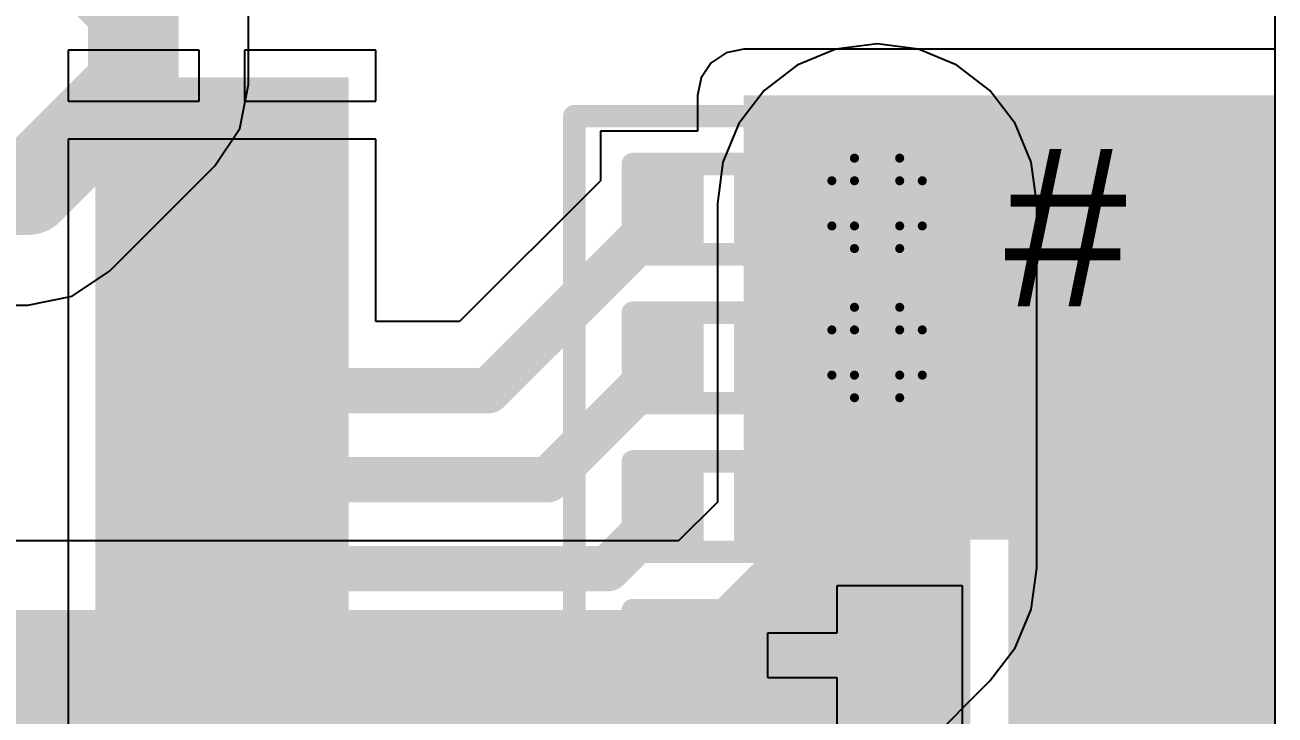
# Model space of a CAD drawing. Header units: inches. Extents: x 0 to 12.8, y -0.1 to 3.5.
# Drawn here: x 0.9866 to 1.263, y 0.5588 to 0.7115 of the extents above; entities that cross this region are included whole.
import ezdxf

# ---------------------------------------------------------------- set-up
doc = ezdxf.new("R2010")
doc.units = ezdxf.units.IN
doc.header["$MEASUREMENT"] = 0
for name, color, linetype in [('Bottom Layer', 5, 'Continuous'), ('Bottom Solder', 6, 'Continuous'), ('Drill Drawing', 1, 'Continuous'), ('Top Layer', 1, 'Continuous'), ('Top Overlay', 2, 'Continuous'), ('Top Paste', 8, 'Continuous'), ('Top Solder', 216, 'Continuous'), ('Via Holes', 16, 'Continuous')]:
    doc.layers.add(name, color=color, linetype=linetype)
doc.styles.add('Arial', font='', dxfattribs={"height": 0.2})
doc.styles.get('Arial').set_extended_font_data('Arial')

# ---------------------------------------------------------------- blocks, each defined once
blk = doc.blocks.new('48_LQFP__7_7___5')
at = {"layer": 'Top Layer'}
for points in [[(-0.10197, 0.19134), (-0.10197, 0.14331), (-0.11457, 0.14331), (-0.11457, 0.19134)], [(-0.08228, 0.19134), (-0.08228, 0.14331), (-0.09488, 0.14331), (-0.09488, 0.19134)], [(-0.0626, 0.19134), (-0.0626, 0.14331), (-0.0752, 0.14331), (-0.0752, 0.19134)], [(-0.04291, 0.19134), (-0.04291, 0.14331), (-0.05551, 0.14331), (-0.05551, 0.19134)], [(-0.02323, 0.19134), (-0.02323, 0.14331), (-0.03583, 0.14331), (-0.03583, 0.19134)], [(-0.00354, 0.19134), (-0.00354, 0.14331), (-0.01614, 0.14331), (-0.01614, 0.19134)], [(0.01614, 0.19134), (0.01614, 0.14331), (0.00354, 0.14331), (0.00354, 0.19134)]]:
    blk.add_hatch(color=1, dxfattribs=at).paths.add_polyline_path(points)
at = {"layer": 'Top Paste'}
for points in [[(-0.10197, 0.19134), (-0.10197, 0.14331), (-0.11457, 0.14331), (-0.11457, 0.19134)], [(-0.08228, 0.19134), (-0.08228, 0.14331), (-0.09488, 0.14331), (-0.09488, 0.19134)], [(-0.0626, 0.19134), (-0.0626, 0.14331), (-0.0752, 0.14331), (-0.0752, 0.19134)], [(-0.04291, 0.19134), (-0.04291, 0.14331), (-0.05551, 0.14331), (-0.05551, 0.19134)], [(-0.02323, 0.19134), (-0.02323, 0.14331), (-0.03583, 0.14331), (-0.03583, 0.19134)], [(-0.00354, 0.19134), (-0.00354, 0.14331), (-0.01614, 0.14331), (-0.01614, 0.19134)], [(0.01614, 0.19134), (0.01614, 0.14331), (0.00354, 0.14331), (0.00354, 0.19134)]]:
    blk.add_hatch(color=8, dxfattribs=at).paths.add_polyline_path(points)
at = {"layer": 'Top Solder'}
for points in [[(-0.09797, 0.19534), (-0.09797, 0.13931), (-0.11857, 0.13931), (-0.11857, 0.19534)], [(-0.07828, 0.19534), (-0.07828, 0.13931), (-0.09888, 0.13931), (-0.09888, 0.19534)], [(-0.0586, 0.19534), (-0.0586, 0.13931), (-0.0792, 0.13931), (-0.0792, 0.19534)], [(-0.03891, 0.19534), (-0.03891, 0.13931), (-0.05951, 0.13931), (-0.05951, 0.19534)], [(-0.01923, 0.19534), (-0.01923, 0.13931), (-0.03983, 0.13931), (-0.03983, 0.19534)], [(0.00046, 0.19534), (0.00046, 0.13931), (-0.02014, 0.13931), (-0.02014, 0.19534)], [(0.02014, 0.19534), (0.02014, 0.13931), (-0.00046, 0.13931), (-0.00046, 0.19534)], [(0.03983, 0.19534), (0.03983, 0.13931), (0.01923, 0.13931), (0.01923, 0.19534)]]:
    blk.add_hatch(color=216, dxfattribs=at).paths.add_polyline_path(points)
at = {"layer": 'Top Overlay'}
for points in [[(-0.144, 0.127, 0.005, 0.005, 0), (-0.13, 0.141, 0.005, 0.005, 0)], [(-0.119, 0.141, 0.005, 0.005, 0), (-0.13, 0.141, 0.005, 0.005, 0)]]:
    blk.add_lwpolyline(points, format="xyseb", dxfattribs=at)
for points in [[(-0.13125, 0.141, 0.0025, 0.0025, 1), (-0.12875, 0.141, 0.0025, 0.0025, 1)], [(-0.13125, 0.141, 0.0025, 0.0025, 1), (-0.12875, 0.141, 0.0025, 0.0025, 1)], [(-0.12025, 0.141, 0.0025, 0.0025, 1), (-0.11775, 0.141, 0.0025, 0.0025, 1)]]:
    blk.add_lwpolyline(points, format="xyseb", close=True, dxfattribs=at)
blk = doc.blocks.new('R___0201_9')
at = {"layer": 'Top Layer'}
for points in [[(-0.01614, 0.00728), (-0.00551, 0.00728), (-0.00551, -0.00728), (-0.01614, -0.00728)], [(0.00551, 0.00728), (0.01614, 0.00728), (0.01614, -0.00728), (0.00551, -0.00728)]]:
    blk.add_hatch(color=1, dxfattribs=at).paths.add_polyline_path(points)
at = {"layer": 'Top Paste'}
for points in [[(-0.01614, 0.00728), (-0.00551, 0.00728), (-0.00551, -0.00728), (-0.01614, -0.00728)], [(0.00551, 0.00728), (0.01614, 0.00728), (0.01614, -0.00728), (0.00551, -0.00728)]]:
    blk.add_hatch(color=8, dxfattribs=at).paths.add_polyline_path(points)
at = {"layer": 'Top Solder'}
for points in [[(-0.01831, 0.00945), (-0.00335, 0.00945), (-0.00335, -0.00945), (-0.01831, -0.00945)], [(0.00335, 0.00945), (0.01831, 0.00945), (0.01831, -0.00945), (0.00335, -0.00945)]]:
    blk.add_hatch(color=216, dxfattribs=at).paths.add_polyline_path(points)
at = {"layer": 'Top Overlay'}
for points in [[(-0.019, -0.01, 0.005, 0.005, 0), (-0.019, 0.01, 0.005, 0.005, 0)], [(-0.019, 0.01, 0.005, 0.005, 0), (0.019, 0.01, 0.005, 0.005, 0)], [(0.019, -0.01, 0.005, 0.005, 0), (0.019, 0.01, 0.005, 0.005, 0)], [(-0.019, -0.01, 0.005, 0.005, 0), (0.019, -0.01, 0.005, 0.005, 0)]]:
    blk.add_lwpolyline(points, format="xyseb", dxfattribs=at)
for points in [[(-0.02025, 0.01, 0.0025, 0.0025, 1), (-0.01775, 0.01, 0.0025, 0.0025, 1)], [(-0.02025, 0.01, 0.0025, 0.0025, 1), (-0.01775, 0.01, 0.0025, 0.0025, 1)], [(0.01775, 0.01, 0.0025, 0.0025, 1), (0.02025, 0.01, 0.0025, 0.0025, 1)], [(0.01775, 0.01, 0.0025, 0.0025, 1), (0.02025, 0.01, 0.0025, 0.0025, 1)], [(-0.02025, -0.01, 0.0025, 0.0025, 1), (-0.01775, -0.01, 0.0025, 0.0025, 1)], [(-0.02025, -0.01, 0.0025, 0.0025, 1), (-0.01775, -0.01, 0.0025, 0.0025, 1)], [(0.01775, -0.01, 0.0025, 0.0025, 1), (0.02025, -0.01, 0.0025, 0.0025, 1)], [(0.01775, -0.01, 0.0025, 0.0025, 1), (0.02025, -0.01, 0.0025, 0.0025, 1)]]:
    blk.add_lwpolyline(points, format="xyseb", close=True, dxfattribs=at)
blk = doc.blocks.new('R___0201_16')
at = {"layer": 'Top Layer'}
for points in [[(-0.01614, 0.00728), (-0.00551, 0.00728), (-0.00551, -0.00728), (-0.01614, -0.00728)], [(0.00551, 0.00728), (0.01614, 0.00728), (0.01614, -0.00728), (0.00551, -0.00728)]]:
    blk.add_hatch(color=1, dxfattribs=at).paths.add_polyline_path(points)
at = {"layer": 'Top Paste'}
for points in [[(-0.01614, 0.00728), (-0.00551, 0.00728), (-0.00551, -0.00728), (-0.01614, -0.00728)], [(0.00551, 0.00728), (0.01614, 0.00728), (0.01614, -0.00728), (0.00551, -0.00728)]]:
    blk.add_hatch(color=8, dxfattribs=at).paths.add_polyline_path(points)
at = {"layer": 'Top Solder'}
for points in [[(-0.01831, 0.00945), (-0.00335, 0.00945), (-0.00335, -0.00945), (-0.01831, -0.00945)], [(0.00335, 0.00945), (0.01831, 0.00945), (0.01831, -0.00945), (0.00335, -0.00945)]]:
    blk.add_hatch(color=216, dxfattribs=at).paths.add_polyline_path(points)
at = {"layer": 'Top Overlay'}
for points in [[(-0.019, 0.01, 0.005, 0.005, 0), (-0.019, -0.01, 0.005, 0.005, 0)], [(0.019, 0.01, 0.005, 0.005, 0), (-0.019, 0.01, 0.005, 0.005, 0)], [(0.019, 0.01, 0.005, 0.005, 0), (0.019, -0.01, 0.005, 0.005, 0)], [(0.019, -0.01, 0.005, 0.005, 0), (-0.019, -0.01, 0.005, 0.005, 0)]]:
    blk.add_lwpolyline(points, format="xyseb", dxfattribs=at)
for points in [[(-0.02025, 0.01, 0.0025, 0.0025, 1), (-0.01775, 0.01, 0.0025, 0.0025, 1)], [(-0.02025, 0.01, 0.0025, 0.0025, 1), (-0.01775, 0.01, 0.0025, 0.0025, 1)], [(0.01775, 0.01, 0.0025, 0.0025, 1), (0.02025, 0.01, 0.0025, 0.0025, 1)], [(0.01775, 0.01, 0.0025, 0.0025, 1), (0.02025, 0.01, 0.0025, 0.0025, 1)], [(-0.02025, -0.01, 0.0025, 0.0025, 1), (-0.01775, -0.01, 0.0025, 0.0025, 1)], [(-0.02025, -0.01, 0.0025, 0.0025, 1), (-0.01775, -0.01, 0.0025, 0.0025, 1)], [(0.01775, -0.01, 0.0025, 0.0025, 1), (0.02025, -0.01, 0.0025, 0.0025, 1)], [(0.01775, -0.01, 0.0025, 0.0025, 1), (0.02025, -0.01, 0.0025, 0.0025, 1)]]:
    blk.add_lwpolyline(points, format="xyseb", close=True, dxfattribs=at)
blk = doc.blocks.new('R___0201_17')
at = {"layer": 'Top Layer'}
for points in [[(-0.01614, 0.00728), (-0.00551, 0.00728), (-0.00551, -0.00728), (-0.01614, -0.00728)], [(0.00551, 0.00728), (0.01614, 0.00728), (0.01614, -0.00728), (0.00551, -0.00728)]]:
    blk.add_hatch(color=1, dxfattribs=at).paths.add_polyline_path(points)
at = {"layer": 'Top Paste'}
for points in [[(-0.01614, 0.00728), (-0.00551, 0.00728), (-0.00551, -0.00728), (-0.01614, -0.00728)], [(0.00551, 0.00728), (0.01614, 0.00728), (0.01614, -0.00728), (0.00551, -0.00728)]]:
    blk.add_hatch(color=8, dxfattribs=at).paths.add_polyline_path(points)
at = {"layer": 'Top Solder'}
for points in [[(-0.01831, 0.00945), (-0.00335, 0.00945), (-0.00335, -0.00945), (-0.01831, -0.00945)], [(0.00335, 0.00945), (0.01831, 0.00945), (0.01831, -0.00945), (0.00335, -0.00945)]]:
    blk.add_hatch(color=216, dxfattribs=at).paths.add_polyline_path(points)
at = {"layer": 'Top Overlay'}
for points in [[(-0.019, 0.01, 0.005, 0.005, 0), (-0.019, -0.01, 0.005, 0.005, 0)], [(0.019, 0.01, 0.005, 0.005, 0), (-0.019, 0.01, 0.005, 0.005, 0)], [(0.019, 0.01, 0.005, 0.005, 0), (0.019, -0.01, 0.005, 0.005, 0)], [(0.019, -0.01, 0.005, 0.005, 0), (-0.019, -0.01, 0.005, 0.005, 0)]]:
    blk.add_lwpolyline(points, format="xyseb", dxfattribs=at)
for points in [[(-0.02025, 0.01, 0.0025, 0.0025, 1), (-0.01775, 0.01, 0.0025, 0.0025, 1)], [(-0.02025, 0.01, 0.0025, 0.0025, 1), (-0.01775, 0.01, 0.0025, 0.0025, 1)], [(0.01775, 0.01, 0.0025, 0.0025, 1), (0.02025, 0.01, 0.0025, 0.0025, 1)], [(0.01775, 0.01, 0.0025, 0.0025, 1), (0.02025, 0.01, 0.0025, 0.0025, 1)], [(-0.02025, -0.01, 0.0025, 0.0025, 1), (-0.01775, -0.01, 0.0025, 0.0025, 1)], [(-0.02025, -0.01, 0.0025, 0.0025, 1), (-0.01775, -0.01, 0.0025, 0.0025, 1)], [(0.01775, -0.01, 0.0025, 0.0025, 1), (0.02025, -0.01, 0.0025, 0.0025, 1)], [(0.01775, -0.01, 0.0025, 0.0025, 1), (0.02025, -0.01, 0.0025, 0.0025, 1)]]:
    blk.add_lwpolyline(points, format="xyseb", close=True, dxfattribs=at)
blk = doc.blocks.new('R___0201_18')
at = {"layer": 'Top Layer'}
for points in [[(-0.01614, 0.00728), (-0.00551, 0.00728), (-0.00551, -0.00728), (-0.01614, -0.00728)], [(0.00551, 0.00728), (0.01614, 0.00728), (0.01614, -0.00728), (0.00551, -0.00728)]]:
    blk.add_hatch(color=1, dxfattribs=at).paths.add_polyline_path(points)
at = {"layer": 'Top Paste'}
for points in [[(-0.01614, 0.00728), (-0.00551, 0.00728), (-0.00551, -0.00728), (-0.01614, -0.00728)], [(0.00551, 0.00728), (0.01614, 0.00728), (0.01614, -0.00728), (0.00551, -0.00728)]]:
    blk.add_hatch(color=8, dxfattribs=at).paths.add_polyline_path(points)
at = {"layer": 'Top Solder'}
for points in [[(-0.01831, 0.00945), (-0.00335, 0.00945), (-0.00335, -0.00945), (-0.01831, -0.00945)], [(0.00335, 0.00945), (0.01831, 0.00945), (0.01831, -0.00945), (0.00335, -0.00945)]]:
    blk.add_hatch(color=216, dxfattribs=at).paths.add_polyline_path(points)
at = {"layer": 'Top Overlay'}
for points in [[(-0.019, 0.01, 0.005, 0.005, 0), (-0.019, -0.01, 0.005, 0.005, 0)], [(0.019, 0.01, 0.005, 0.005, 0), (-0.019, 0.01, 0.005, 0.005, 0)], [(0.019, 0.01, 0.005, 0.005, 0), (0.019, -0.01, 0.005, 0.005, 0)], [(0.019, -0.01, 0.005, 0.005, 0), (-0.019, -0.01, 0.005, 0.005, 0)]]:
    blk.add_lwpolyline(points, format="xyseb", dxfattribs=at)
for points in [[(-0.02025, 0.01, 0.0025, 0.0025, 1), (-0.01775, 0.01, 0.0025, 0.0025, 1)], [(-0.02025, 0.01, 0.0025, 0.0025, 1), (-0.01775, 0.01, 0.0025, 0.0025, 1)], [(0.01775, 0.01, 0.0025, 0.0025, 1), (0.02025, 0.01, 0.0025, 0.0025, 1)], [(0.01775, 0.01, 0.0025, 0.0025, 1), (0.02025, 0.01, 0.0025, 0.0025, 1)], [(-0.02025, -0.01, 0.0025, 0.0025, 1), (-0.01775, -0.01, 0.0025, 0.0025, 1)], [(-0.02025, -0.01, 0.0025, 0.0025, 1), (-0.01775, -0.01, 0.0025, 0.0025, 1)], [(0.01775, -0.01, 0.0025, 0.0025, 1), (0.02025, -0.01, 0.0025, 0.0025, 1)], [(0.01775, -0.01, 0.0025, 0.0025, 1), (0.02025, -0.01, 0.0025, 0.0025, 1)]]:
    blk.add_lwpolyline(points, format="xyseb", close=True, dxfattribs=at)

msp = doc.modelspace()

# ---------------------------------------------------------------- hatches: boundary and pattern name
at = {"layer": 'Bottom Layer'}
h = msp.add_hatch(color=5, dxfattribs=at)
edge = h.paths.add_edge_path()
edge.add_arc((1.175, 0.672), 0.01181, 0, 360)
h = msp.add_hatch(color=5, dxfattribs=at)
edge = h.paths.add_edge_path()
edge.add_arc((1.175, 0.639), 0.01181, 0, 360)
at = {"layer": 'Bottom Solder'}
h = msp.add_hatch(color=6, dxfattribs=at)
edge = h.paths.add_edge_path()
edge.add_arc((1.175, 0.672), 0.01581, 0, 360)
h = msp.add_hatch(color=6, dxfattribs=at)
edge = h.paths.add_edge_path()
edge.add_arc((1.175, 0.639), 0.01581, 0, 360)
at = {"layer": 'Top Layer'}
for points in [[(1.14551, 0.59762), (1.263, 0.59762), (1.263, 0.69589), (1.14551, 0.69589)], [(1.204, 0.35633), (1.263, 0.35633), (1.263, 0.684), (1.204, 0.684)], [(1.14551, 0.40801), (1.1908, 0.40801), (1.1908, 0.58742), (1.14551, 0.58742)]]:
    msp.add_hatch(color=1, dxfattribs=at).paths.add_polyline_path(points)
h = msp.add_hatch(color=1, dxfattribs=at)
edge = h.paths.add_edge_path()
edge.add_arc((1.175, 0.672), 0.01181, 0, 360)
h = msp.add_hatch(color=1, dxfattribs=at)
edge = h.paths.add_edge_path()
edge.add_arc((1.175, 0.639), 0.01181, 0, 360)
at = {"layer": 'Top Solder'}
h = msp.add_hatch(color=216, dxfattribs=at)
edge = h.paths.add_edge_path()
edge.add_arc((1.175, 0.672), 0.01581, 0, 360)
h = msp.add_hatch(color=216, dxfattribs=at)
edge = h.paths.add_edge_path()
edge.add_arc((1.175, 0.639), 0.01581, 0, 360)
at = {"layer": 'Via Holes'}
h = msp.add_hatch(color=7, dxfattribs=at)
edge = h.paths.add_edge_path()
edge.add_arc((1.175, 0.672), 0.00591, 0, 360)
h = msp.add_hatch(color=7, dxfattribs=at)
edge = h.paths.add_edge_path()
edge.add_arc((1.175, 0.639), 0.00591, 0, 360)

# ---------------------------------------------------------------- linework, layer by layer
at = {"layer": 'Bottom Layer'}
for p, q in [((1.263, 1.43908), (1.263, 0.1)), ((1.03601, 0.6983), (1.03601, 0.80971)), ((1.16586, 0.7061), (1.15735, 0.70257)), ((1.175, 0.7073), (1.16586, 0.7061)), ((1.18414, 0.7061), (1.175, 0.7073)), ((1.19265, 0.70257), (1.18414, 0.7061)), ((1.15735, 0.70257), (1.15004, 0.69696)), ((1.19996, 0.69696), (1.19265, 0.70257)), ((1.03407, 0.68855), (1.03601, 0.6983)), ((1.15004, 0.69696), (1.14443, 0.68965)), ((1.20557, 0.68965), (1.19996, 0.69696)), ((1.02855, 0.68028), (1.03407, 0.68855)), ((1.14443, 0.68965), (1.1409, 0.68114)), ((1.2091, 0.68114), (1.20557, 0.68965)), ((1.00524, 0.65698), (1.02855, 0.68028)), ((1.1409, 0.68114), (1.1397, 0.672)), ((1.2103, 0.672), (1.2091, 0.68114)), ((1.1397, 0.672), (1.1397, 0.639)), ((1.2103, 0.639), (1.2103, 0.672)), ((0.99697, 0.65145), (1.00524, 0.65698)), ((0.98722, 0.64951), (0.99697, 0.65145)), ((0.92227, 0.64951), (0.98722, 0.64951)), ((1.1397, 0.639), (1.1397, 0.60591)), ((1.2103, 0.59129), (1.2103, 0.639)), ((1.1397, 0.60591), (1.13109, 0.5973)), ((1.13109, 0.5973), (0.96635, 0.5973)), ((1.2091, 0.58215), (1.2103, 0.59129)), ((1.20557, 0.57364), (1.2091, 0.58215)), ((1.19996, 0.56633), (1.20557, 0.57364)), ((1.17067, 0.53704), (1.19996, 0.56633))]:
    msp.add_line(p, q, dxfattribs=at)
for points in [[(1.01052, 0.6983, 0.02, 0.02, 0), (1.01052, 0.80971, 0.02, 0.02, 0)], [(0.98722, 0.675, 0.02, 0.02, 0), (1.01052, 0.6983, 0.02, 0.02, 0)], [(1.175, 0.639, 0.04, 0.04, 0), (1.175, 0.672, 0.04, 0.04, 0)], [(0.93885, 0.675, 0.02, 0.02, 0), (0.98722, 0.675, 0.02, 0.02, 0)], [(1.175, 0.59129, 0.04, 0.04, 0), (1.175, 0.639, 0.04, 0.04, 0)], [(1.14571, 0.562, 0.04, 0.04, 0), (1.175, 0.59129, 0.04, 0.04, 0)], [(0.84268, 0.562, 0.04, 0.04, 0), (1.14571, 0.562, 0.04, 0.04, 0)]]:
    msp.add_lwpolyline(points, format="xyseb", dxfattribs=at)
for points in [[(1.00552, 0.6983, 0.01, 0.01, 1), (1.01552, 0.6983, 0.01, 0.01, 1)], [(1.00552, 0.6983, 0.01, 0.01, 1), (1.01552, 0.6983, 0.01, 0.01, 1)], [(1.165, 0.672, 0.02, 0.02, 1), (1.185, 0.672, 0.02, 0.02, 1)], [(0.98222, 0.675, 0.01, 0.01, 1), (0.99222, 0.675, 0.01, 0.01, 1)], [(0.98222, 0.675, 0.01, 0.01, 1), (0.99222, 0.675, 0.01, 0.01, 1)], [(1.165, 0.639, 0.02, 0.02, 1), (1.185, 0.639, 0.02, 0.02, 1)], [(1.165, 0.639, 0.02, 0.02, 1), (1.185, 0.639, 0.02, 0.02, 1)], [(1.165, 0.59129, 0.02, 0.02, 1), (1.185, 0.59129, 0.02, 0.02, 1)], [(1.165, 0.59129, 0.02, 0.02, 1), (1.185, 0.59129, 0.02, 0.02, 1)], [(1.13571, 0.562, 0.02, 0.02, 1), (1.15571, 0.562, 0.02, 0.02, 1)], [(1.13571, 0.562, 0.02, 0.02, 1), (1.15571, 0.562, 0.02, 0.02, 1)]]:
    msp.add_lwpolyline(points, format="xyseb", close=True, dxfattribs=at)
at = {"layer": 'Drill Drawing'}
for points in [[(1.17, 0.677, 0.002, 0.002, 0), (1.17, 0.682, 0.002, 0.002, 0)], [(1.17, 0.682, 0.002, 0.002, 0), (1.18, 0.682, 0.002, 0.002, 0)], [(1.18, 0.677, 0.002, 0.002, 0), (1.18, 0.682, 0.002, 0.002, 0)], [(1.165, 0.667, 0.002, 0.002, 0), (1.165, 0.677, 0.002, 0.002, 0)], [(1.165, 0.677, 0.002, 0.002, 0), (1.17, 0.677, 0.002, 0.002, 0)], [(1.18, 0.677, 0.002, 0.002, 0), (1.185, 0.677, 0.002, 0.002, 0)], [(1.185, 0.667, 0.002, 0.002, 0), (1.185, 0.677, 0.002, 0.002, 0)], [(1.165, 0.667, 0.002, 0.002, 0), (1.17, 0.667, 0.002, 0.002, 0)], [(1.17, 0.662, 0.002, 0.002, 0), (1.17, 0.667, 0.002, 0.002, 0)], [(1.18, 0.667, 0.002, 0.002, 0), (1.185, 0.667, 0.002, 0.002, 0)], [(1.18, 0.662, 0.002, 0.002, 0), (1.18, 0.667, 0.002, 0.002, 0)], [(1.17, 0.662, 0.002, 0.002, 0), (1.18, 0.662, 0.002, 0.002, 0)], [(1.17, 0.644, 0.002, 0.002, 0), (1.17, 0.649, 0.002, 0.002, 0)], [(1.17, 0.649, 0.002, 0.002, 0), (1.18, 0.649, 0.002, 0.002, 0)], [(1.18, 0.644, 0.002, 0.002, 0), (1.18, 0.649, 0.002, 0.002, 0)], [(1.165, 0.634, 0.002, 0.002, 0), (1.165, 0.644, 0.002, 0.002, 0)], [(1.165, 0.644, 0.002, 0.002, 0), (1.17, 0.644, 0.002, 0.002, 0)], [(1.18, 0.644, 0.002, 0.002, 0), (1.185, 0.644, 0.002, 0.002, 0)], [(1.185, 0.634, 0.002, 0.002, 0), (1.185, 0.644, 0.002, 0.002, 0)], [(1.165, 0.634, 0.002, 0.002, 0), (1.17, 0.634, 0.002, 0.002, 0)], [(1.17, 0.629, 0.002, 0.002, 0), (1.17, 0.634, 0.002, 0.002, 0)], [(1.18, 0.634, 0.002, 0.002, 0), (1.185, 0.634, 0.002, 0.002, 0)], [(1.18, 0.629, 0.002, 0.002, 0), (1.18, 0.634, 0.002, 0.002, 0)], [(1.17, 0.629, 0.002, 0.002, 0), (1.18, 0.629, 0.002, 0.002, 0)]]:
    msp.add_lwpolyline(points, format="xyseb", dxfattribs=at)
for points in [[(1.1695, 0.682, 0.001, 0.001, 1), (1.1705, 0.682, 0.001, 0.001, 1)], [(1.1695, 0.682, 0.001, 0.001, 1), (1.1705, 0.682, 0.001, 0.001, 1)], [(1.1795, 0.682, 0.001, 0.001, 1), (1.1805, 0.682, 0.001, 0.001, 1)], [(1.1795, 0.682, 0.001, 0.001, 1), (1.1805, 0.682, 0.001, 0.001, 1)], [(1.1645, 0.677, 0.001, 0.001, 1), (1.1655, 0.677, 0.001, 0.001, 1)], [(1.1645, 0.677, 0.001, 0.001, 1), (1.1655, 0.677, 0.001, 0.001, 1)], [(1.1695, 0.677, 0.001, 0.001, 1), (1.1705, 0.677, 0.001, 0.001, 1)], [(1.1695, 0.677, 0.001, 0.001, 1), (1.1705, 0.677, 0.001, 0.001, 1)], [(1.1795, 0.677, 0.001, 0.001, 1), (1.1805, 0.677, 0.001, 0.001, 1)], [(1.1795, 0.677, 0.001, 0.001, 1), (1.1805, 0.677, 0.001, 0.001, 1)], [(1.1845, 0.677, 0.001, 0.001, 1), (1.1855, 0.677, 0.001, 0.001, 1)], [(1.1845, 0.677, 0.001, 0.001, 1), (1.1855, 0.677, 0.001, 0.001, 1)], [(1.1645, 0.667, 0.001, 0.001, 1), (1.1655, 0.667, 0.001, 0.001, 1)], [(1.1645, 0.667, 0.001, 0.001, 1), (1.1655, 0.667, 0.001, 0.001, 1)], [(1.1695, 0.667, 0.001, 0.001, 1), (1.1705, 0.667, 0.001, 0.001, 1)], [(1.1695, 0.667, 0.001, 0.001, 1), (1.1705, 0.667, 0.001, 0.001, 1)], [(1.1795, 0.667, 0.001, 0.001, 1), (1.1805, 0.667, 0.001, 0.001, 1)], [(1.1795, 0.667, 0.001, 0.001, 1), (1.1805, 0.667, 0.001, 0.001, 1)], [(1.1845, 0.667, 0.001, 0.001, 1), (1.1855, 0.667, 0.001, 0.001, 1)], [(1.1845, 0.667, 0.001, 0.001, 1), (1.1855, 0.667, 0.001, 0.001, 1)], [(1.1695, 0.662, 0.001, 0.001, 1), (1.1705, 0.662, 0.001, 0.001, 1)], [(1.1695, 0.662, 0.001, 0.001, 1), (1.1705, 0.662, 0.001, 0.001, 1)], [(1.1795, 0.662, 0.001, 0.001, 1), (1.1805, 0.662, 0.001, 0.001, 1)], [(1.1795, 0.662, 0.001, 0.001, 1), (1.1805, 0.662, 0.001, 0.001, 1)], [(1.1695, 0.649, 0.001, 0.001, 1), (1.1705, 0.649, 0.001, 0.001, 1)], [(1.1695, 0.649, 0.001, 0.001, 1), (1.1705, 0.649, 0.001, 0.001, 1)], [(1.1795, 0.649, 0.001, 0.001, 1), (1.1805, 0.649, 0.001, 0.001, 1)], [(1.1795, 0.649, 0.001, 0.001, 1), (1.1805, 0.649, 0.001, 0.001, 1)], [(1.1645, 0.644, 0.001, 0.001, 1), (1.1655, 0.644, 0.001, 0.001, 1)], [(1.1645, 0.644, 0.001, 0.001, 1), (1.1655, 0.644, 0.001, 0.001, 1)], [(1.1695, 0.644, 0.001, 0.001, 1), (1.1705, 0.644, 0.001, 0.001, 1)], [(1.1695, 0.644, 0.001, 0.001, 1), (1.1705, 0.644, 0.001, 0.001, 1)], [(1.1795, 0.644, 0.001, 0.001, 1), (1.1805, 0.644, 0.001, 0.001, 1)], [(1.1795, 0.644, 0.001, 0.001, 1), (1.1805, 0.644, 0.001, 0.001, 1)], [(1.1845, 0.644, 0.001, 0.001, 1), (1.1855, 0.644, 0.001, 0.001, 1)], [(1.1845, 0.644, 0.001, 0.001, 1), (1.1855, 0.644, 0.001, 0.001, 1)], [(1.1645, 0.634, 0.001, 0.001, 1), (1.1655, 0.634, 0.001, 0.001, 1)], [(1.1645, 0.634, 0.001, 0.001, 1), (1.1655, 0.634, 0.001, 0.001, 1)], [(1.1695, 0.634, 0.001, 0.001, 1), (1.1705, 0.634, 0.001, 0.001, 1)], [(1.1695, 0.634, 0.001, 0.001, 1), (1.1705, 0.634, 0.001, 0.001, 1)], [(1.1795, 0.634, 0.001, 0.001, 1), (1.1805, 0.634, 0.001, 0.001, 1)], [(1.1795, 0.634, 0.001, 0.001, 1), (1.1805, 0.634, 0.001, 0.001, 1)], [(1.1845, 0.634, 0.001, 0.001, 1), (1.1855, 0.634, 0.001, 0.001, 1)], [(1.1845, 0.634, 0.001, 0.001, 1), (1.1855, 0.634, 0.001, 0.001, 1)], [(1.1695, 0.629, 0.001, 0.001, 1), (1.1705, 0.629, 0.001, 0.001, 1)], [(1.1695, 0.629, 0.001, 0.001, 1), (1.1705, 0.629, 0.001, 0.001, 1)], [(1.1795, 0.629, 0.001, 0.001, 1), (1.1805, 0.629, 0.001, 0.001, 1)], [(1.1795, 0.629, 0.001, 0.001, 1), (1.1805, 0.629, 0.001, 0.001, 1)]]:
    msp.add_lwpolyline(points, format="xyseb", close=True, dxfattribs=at)
at = {"layer": 'Top Layer'}
for p, q in [((1.263, 1.43908), (1.263, 0.70609)), ((1.02511, 0.70589), (0.99609, 0.70589)), ((0.99609, 0.70589), (0.99609, 0.69459)), ((1.02511, 0.69459), (1.02511, 0.70589)), ((1.06413, 0.70589), (1.03511, 0.70589)), ((1.03511, 0.70589), (1.03511, 0.69459)), ((1.06413, 0.69459), (1.06413, 0.70589)), ((1.14161, 0.70531), (1.1383, 0.7031)), ((1.14551, 0.70609), (1.14161, 0.70531)), ((1.263, 0.70609), (1.14551, 0.70609)), ((1.1383, 0.7031), (1.13609, 0.69979)), ((1.13609, 0.69979), (1.13532, 0.69589)), ((0.99609, 0.69459), (1.02511, 0.69459)), ((1.03511, 0.69459), (1.06413, 0.69459)), ((1.13532, 0.69589), (1.13532, 0.68798)), ((1.03011, 0.68621), (0.99609, 0.68621)), ((0.99609, 0.68621), (0.99609, 0.67329)), ((1.06413, 0.68621), (1.03011, 0.68621)), ((1.06413, 0.67329), (1.06413, 0.68621)), ((1.13532, 0.68798), (1.11386, 0.68798)), ((1.11386, 0.68798), (1.11386, 0.67701)), ((1.11386, 0.67701), (1.08268, 0.64583)), ((0.99609, 0.67329), (0.99609, 0.65361)), ((1.06413, 0.64583), (1.06413, 0.67329)), ((0.99609, 0.65361), (0.99609, 0.61424)), ((1.08268, 0.64583), (1.06413, 0.64583)), ((0.99609, 0.61424), (0.99609, 0.57487)), ((1.16614, 0.577), (1.16614, 0.58742)), ((1.16614, 0.58742), (1.1938, 0.58742)), ((1.1938, 0.58742), (1.1938, 0.40801)), ((1.15083, 0.567), (1.15083, 0.577)), ((1.15083, 0.577), (1.16614, 0.577)), ((0.99609, 0.57487), (0.99609, 0.5355)), ((1.16614, 0.567), (1.15083, 0.567)), ((1.16614, 0.55472), (1.16614, 0.567))]:
    msp.add_line(p, q, dxfattribs=at)
for points in [[(1.12917, 0.66873, 0.01, 0.01, 0), (1.12917, 0.6707, 0.01, 0.01, 0)], [(1.08901, 0.63054, 0.01, 0.01, 0), (1.12689, 0.66841, 0.01, 0.01, 0)], [(1.12689, 0.66841, 0.01, 0.01, 0), (1.12886, 0.66841, 0.01, 0.01, 0)], [(1.12886, 0.66841, 0.01, 0.01, 0), (1.12917, 0.66873, 0.01, 0.01, 0)], [(1.12917, 0.63583, 0.01, 0.01, 0), (1.12917, 0.6378, 0.01, 0.01, 0)], [(1.10223, 0.61085, 0.01, 0.01, 0), (1.12689, 0.63551, 0.01, 0.01, 0)], [(1.12689, 0.63551, 0.01, 0.01, 0), (1.12886, 0.63551, 0.01, 0.01, 0)], [(1.12886, 0.63551, 0.01, 0.01, 0), (1.12917, 0.63583, 0.01, 0.01, 0)], [(1.03011, 0.63054, 0.01, 0.01, 0), (1.08901, 0.63054, 0.01, 0.01, 0)], [(1.03011, 0.61085, 0.01, 0.01, 0), (1.10223, 0.61085, 0.01, 0.01, 0)], [(1.12917, 0.60293, 0.01, 0.01, 0), (1.12917, 0.6049, 0.01, 0.01, 0)], [(1.11544, 0.59117, 0.01, 0.01, 0), (1.12689, 0.60262, 0.01, 0.01, 0)], [(1.12689, 0.60262, 0.01, 0.01, 0), (1.12886, 0.60262, 0.01, 0.01, 0)], [(1.12886, 0.60262, 0.01, 0.01, 0), (1.12917, 0.60293, 0.01, 0.01, 0)], [(1.03011, 0.59117, 0.01, 0.01, 0), (1.11544, 0.59117, 0.01, 0.01, 0)], [(1.03011, 0.57148, 0.01, 0.01, 0), (1.12917, 0.57148, 0.01, 0.01, 0)]]:
    msp.add_lwpolyline(points, format="xyseb", dxfattribs=at)
for points in [[(1.12667, 0.6707, 0.005, 0.005, 1), (1.13167, 0.6707, 0.005, 0.005, 1)], [(1.12439, 0.66841, 0.005, 0.005, 1), (1.12939, 0.66841, 0.005, 0.005, 1)], [(1.12439, 0.66841, 0.005, 0.005, 1), (1.12939, 0.66841, 0.005, 0.005, 1)], [(1.12636, 0.66841, 0.005, 0.005, 1), (1.13136, 0.66841, 0.005, 0.005, 1)], [(1.12636, 0.66841, 0.005, 0.005, 1), (1.13136, 0.66841, 0.005, 0.005, 1)], [(1.12667, 0.66873, 0.005, 0.005, 1), (1.13167, 0.66873, 0.005, 0.005, 1)], [(1.12667, 0.66873, 0.005, 0.005, 1), (1.13167, 0.66873, 0.005, 0.005, 1)], [(1.12667, 0.6378, 0.005, 0.005, 1), (1.13167, 0.6378, 0.005, 0.005, 1)], [(1.12439, 0.63551, 0.005, 0.005, 1), (1.12939, 0.63551, 0.005, 0.005, 1)], [(1.12439, 0.63551, 0.005, 0.005, 1), (1.12939, 0.63551, 0.005, 0.005, 1)], [(1.12636, 0.63551, 0.005, 0.005, 1), (1.13136, 0.63551, 0.005, 0.005, 1)], [(1.12636, 0.63551, 0.005, 0.005, 1), (1.13136, 0.63551, 0.005, 0.005, 1)], [(1.12667, 0.63583, 0.005, 0.005, 1), (1.13167, 0.63583, 0.005, 0.005, 1)], [(1.12667, 0.63583, 0.005, 0.005, 1), (1.13167, 0.63583, 0.005, 0.005, 1)], [(1.02761, 0.63054, 0.005, 0.005, 1), (1.03261, 0.63054, 0.005, 0.005, 1)], [(1.08651, 0.63054, 0.005, 0.005, 1), (1.09151, 0.63054, 0.005, 0.005, 1)], [(1.08651, 0.63054, 0.005, 0.005, 1), (1.09151, 0.63054, 0.005, 0.005, 1)], [(1.02761, 0.61085, 0.005, 0.005, 1), (1.03261, 0.61085, 0.005, 0.005, 1)], [(1.09973, 0.61085, 0.005, 0.005, 1), (1.10473, 0.61085, 0.005, 0.005, 1)], [(1.09973, 0.61085, 0.005, 0.005, 1), (1.10473, 0.61085, 0.005, 0.005, 1)], [(1.12667, 0.6049, 0.005, 0.005, 1), (1.13167, 0.6049, 0.005, 0.005, 1)], [(1.12439, 0.60262, 0.005, 0.005, 1), (1.12939, 0.60262, 0.005, 0.005, 1)], [(1.12439, 0.60262, 0.005, 0.005, 1), (1.12939, 0.60262, 0.005, 0.005, 1)], [(1.12636, 0.60262, 0.005, 0.005, 1), (1.13136, 0.60262, 0.005, 0.005, 1)], [(1.12636, 0.60262, 0.005, 0.005, 1), (1.13136, 0.60262, 0.005, 0.005, 1)], [(1.12667, 0.60293, 0.005, 0.005, 1), (1.13167, 0.60293, 0.005, 0.005, 1)], [(1.12667, 0.60293, 0.005, 0.005, 1), (1.13167, 0.60293, 0.005, 0.005, 1)], [(1.02761, 0.59117, 0.005, 0.005, 1), (1.03261, 0.59117, 0.005, 0.005, 1)], [(1.11294, 0.59117, 0.005, 0.005, 1), (1.11794, 0.59117, 0.005, 0.005, 1)], [(1.11294, 0.59117, 0.005, 0.005, 1), (1.11794, 0.59117, 0.005, 0.005, 1)], [(1.02761, 0.57148, 0.005, 0.005, 1), (1.03261, 0.57148, 0.005, 0.005, 1)], [(1.12667, 0.57148, 0.005, 0.005, 1), (1.13167, 0.57148, 0.005, 0.005, 1)]]:
    msp.add_lwpolyline(points, format="xyseb", close=True, dxfattribs=at)
at = {"layer": 'Top Overlay'}
for points in [[(1.10806, 0.69129, 0.005, 0.005, 0), (1.19309, 0.69129, 0.005, 0.005, 0)], [(1.10806, 0.4197, 0.005, 0.005, 0), (1.10806, 0.69129, 0.005, 0.005, 0)], [(1.19309, 0.4197, 0.005, 0.005, 0), (1.19309, 0.69129, 0.005, 0.005, 0)]]:
    msp.add_lwpolyline(points, format="xyseb", dxfattribs=at)
for points in [[(1.10681, 0.69129, 0.0025, 0.0025, 1), (1.10931, 0.69129, 0.0025, 0.0025, 1)], [(1.10681, 0.69129, 0.0025, 0.0025, 1), (1.10931, 0.69129, 0.0025, 0.0025, 1)], [(1.19184, 0.69129, 0.0025, 0.0025, 1), (1.19434, 0.69129, 0.0025, 0.0025, 1)], [(1.19184, 0.69129, 0.0025, 0.0025, 1), (1.19434, 0.69129, 0.0025, 0.0025, 1)]]:
    msp.add_lwpolyline(points, format="xyseb", close=True, dxfattribs=at)

# ---------------------------------------------------------------- block references
for name, p, rotation in [('48_LQFP__7_7___5', (0.86279, 0.58132), 270), ('R___0201_16', (1.14, 0.6707), 180), ('R___0201_17', (1.14, 0.6378), 180), ('R___0201_18', (1.14, 0.6049), 180)]:
    msp.add_blockref(name, p, dxfattribs=dict(rotation=rotation))
msp.add_blockref('R___0201_9', (1.14, 0.572))

# ---------------------------------------------------------------- texts
at = {"layer": 'Top Overlay', "style": 'Arial'}
msp.add_text('#', height=0.035, dxfattribs=at).set_placement((1.20309, 0.64925))

doc.saveas('drawing.dxf')
